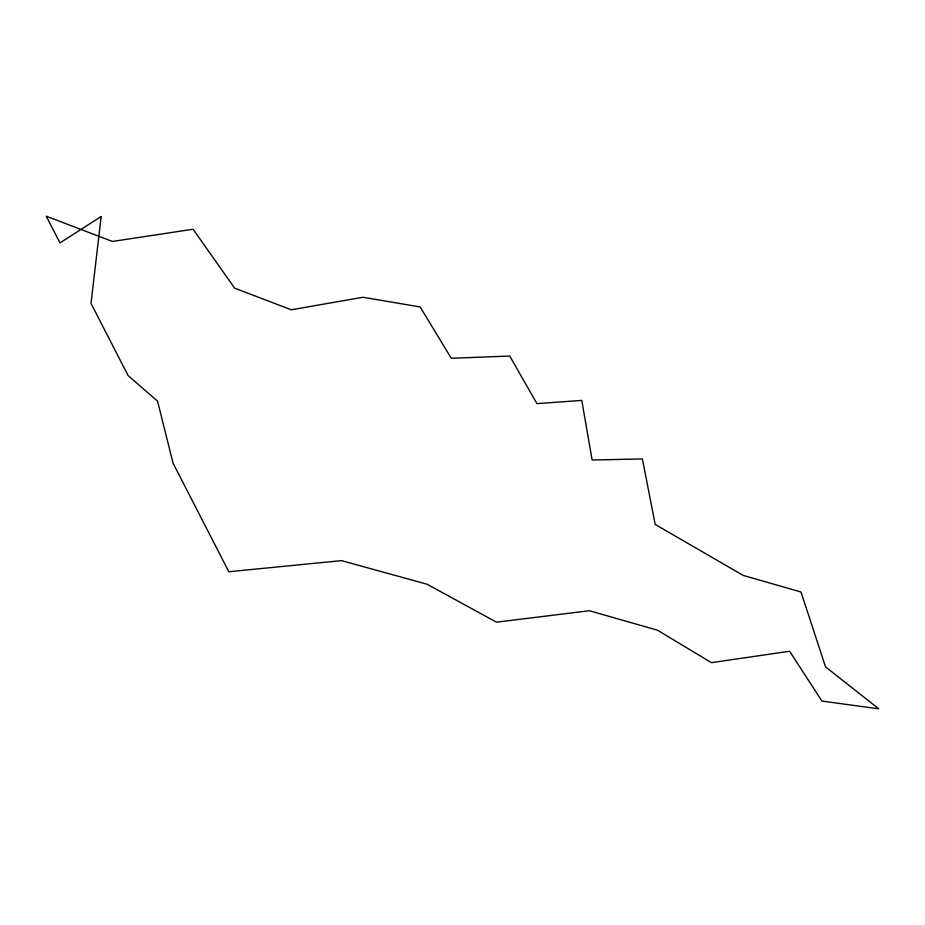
<?xml version="1.0" encoding="UTF-8"?>
<svg xmlns="http://www.w3.org/2000/svg" width="925" height="925" viewBox="0 0 925 925"><rect width="100%" height="100%" fill="white"/><g stroke="black" fill="none" stroke-linecap="round" stroke-linejoin="round"><path stroke-width="1.39" d="M101.16 216.531L91.02 303.388L128.078 375.562L157.539 401.115L173.056 463.159L228.81 571.743L341.533 560.631L427.119 584.242L496.505 622.178L589.329 610.743L657.444 630.168L711.441 662.67L789.603 651.235L821.943 701.069L878.75 708.816L825.528 666.867L800.981 591.988L743.191 575.419L655.201 524.452L642.378 458.916L592.127 460.014L581.767 400.409L536.916 403.624L509.733 356.044L451.296 358.287L420.147 306.961L362.947 297.26L291.294 309.794L234.684 288.172L193.082 229.238L112.422 241.46L46.25 216.184L59.963 242.893L101.16 216.531"/></g></svg>
